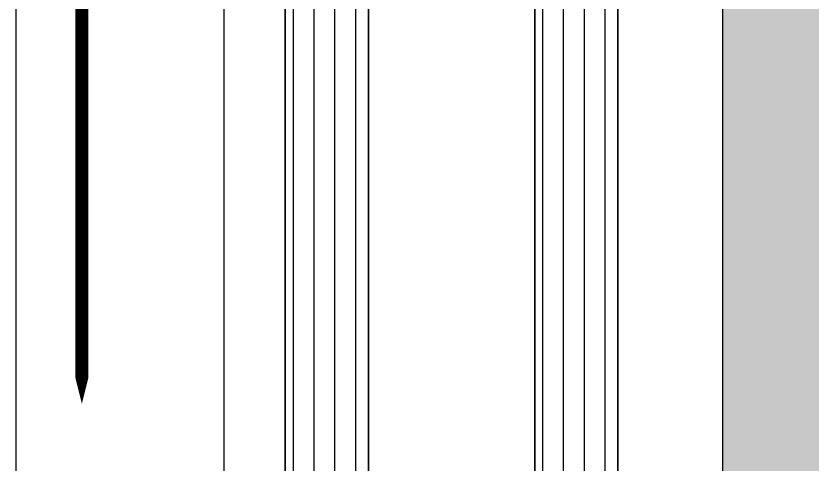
# Model space of a CAD drawing. Header units: millimetres. Extents: x -17234 to -8874, y -2869 to 1211.
# Drawn here: x -14489.7 to -14428.9, y -662.1 to -627.9 of the extents above; entities that cross this region are included whole.
import ezdxf

# ---------------------------------------------------------------- set-up
doc = ezdxf.new("R2010")
doc.units = ezdxf.units.MM
doc.linetypes.add('ACAD_ISO07W100', pattern=[3, 0, -3])
doc.linetypes.add('DASHED', pattern=[19.049999999999997, 12.7, -6.35])
doc.layers.get('Defpoints').update_dxf_attribs({"linetype": 'ACAD_ISO07W100', "true_color": 0x105689})
for name, color, linetype in [('Drain Path', 6, 'Continuous'), ('Gasket Silicone', 20, 'Continuous'), ('Glass', 4, 'Continuous'), ('Profile View', 9, 'Continuous')]:
    doc.layers.add(name, color=color, linetype=linetype)

# ---------------------------------------------------------------- blocks, each defined once
blk = doc.blocks.new('*U4')
at = {"layer": 'Glass', "ltscale": 0.5}
h = blk.add_hatch(dxfattribs=at)
h.set_pattern_fill('ANSI31', color=5, scale=0.5, angle=45)
h.set_pattern_definition([(90, (0, -0.6999999999979991), (-1.5875, 3.33066907387547e-16), [])])
h.paths.add_polyline_path([(0, 74.300000000002), (6.349999999999909, 74.300000000002), (6.349999999999909, 0), (0, 0)])
h.paths.add_polyline_path([(25.39999999999986, 0), (19.04999999999995, 0), (19.04999999999995, 74.300000000002), (25.39999999999986, 74.300000000002)])
at = {"layer": 'Defpoints', "linetype": 'ByBlock', "ltscale": 0.5}
for points in [[(0, 74.300000000002), (6.349999999999909, 74.300000000002), (6.349999999999909, 0), (0, 0)], [(25.39999999999986, 0), (19.04999999999995, 0), (19.04999999999995, 74.300000000002), (25.39999999999986, 74.300000000002)]]:
    blk.add_lwpolyline(points, close=True, dxfattribs=at)
at = {"layer": 'Glass'}
for points in [[(0, 74.300000000002), (0, 0), (6.349999999999909, 0), (6.349999999999909, 74.300000000002)], [(19.04999999999995, 74.300000000002), (19.04999999999995, 0), (25.39999999999986, 0), (25.39999999999986, 74.300000000002)]]:
    blk.add_lwpolyline(points, dxfattribs=at)

msp = doc.modelspace()

# ---------------------------------------------------------------- hatches: boundary and pattern name
at = {"layer": 'Gasket Silicone', "ltscale": 0.5, "true_color": 0x939598}
h = msp.add_hatch(color=252, dxfattribs=at)
h.dxf.hatch_style = 1
h.paths.add_polyline_path([(-14435.69305710147, -688.0856841222856), (-14337.26805710147, -688.0856841222849), (-14337.26805710147, -550.2856841222913), (-14431.19305710147, -550.2856841222897), (-14431.19305710147, -594.7356841223091), (-14435.69305710147, -594.7356841223091)])

# ---------------------------------------------------------------- linework, layer by layer
at = {"layer": 'Drain Path', "linetype": 'DASHED', "ltscale": 0.25}
msp.add_lwpolyline([(-14484.63055710145, -657.5352335005546, 0, 3, 0), (-14484.63055710145, -651.5352335005546, 1, 1, 0), (-14484.63055710145, -614.5218070522087, 1, 1, -0.414213562373095), (-14482.13055710145, -612.0218070522087, 1, 1, 0), (-14471.75913080758, -612.0218070522087, 0, 0, 0)], format="xyseb", dxfattribs=at)
at = {"layer": 'Profile View', "ltscale": 0.5}
for points in [[(-14473.79305710147, -577.6337337345817), (-14473.79305710149, -575.6856841223116), (-14489.66805710147, -575.6856841223114), (-14489.66805710147, -688.0856841222858)], [(-14435.69305710147, -594.7356841223091), (-14435.69305710147, -688.0856841222856)], [(-14473.79305710144, -626.2356841223004), (-14473.79305710147, -688.085684122286)]]:
    msp.add_lwpolyline(points, dxfattribs=at)

# ---------------------------------------------------------------- block references
at = {"layer": 'Glass', "rotation": 180}
msp.add_blockref('*U4', (-14443.69305710147, -613.7856841222838), dxfattribs=at)

doc.saveas('drawing.dxf')
